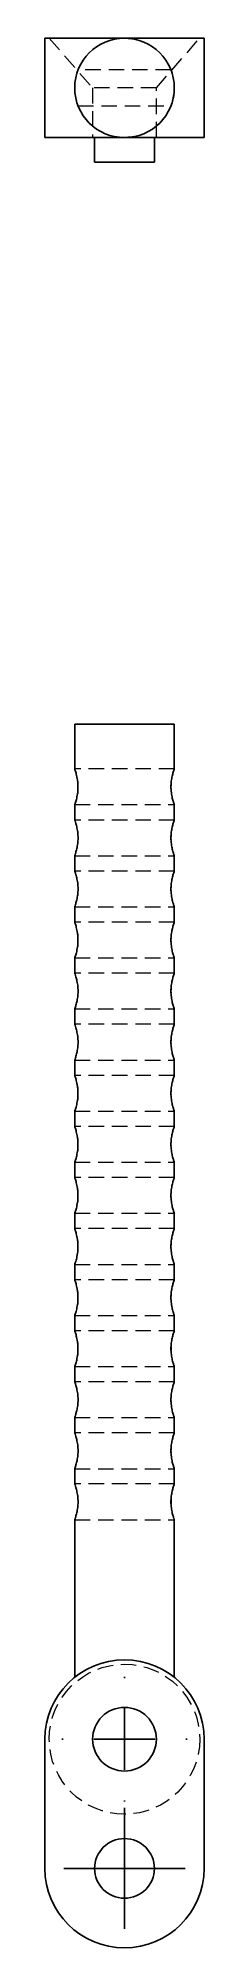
# Model space of a CAD drawing. Header units: millimetres. Extents: x 77 to 228, y 7 to 163.
# Drawn here: x 76.5 to 89.5, y 7 to 163.1 of the extents above.
import ezdxf

# ---------------------------------------------------------------- set-up
doc = ezdxf.new("R2010")
doc.units = ezdxf.units.MM
doc.linetypes.add('HIDDEN', pattern=[1.905, 1.27, -0.635])
doc.layers.add('10', color=7, linetype='Continuous')

# ---------------------------------------------------------------- blocks, each defined once
blk = doc.blocks.new('SW_CENTERMARKSYMBOL_0')
at = {"layer": '10', "color": 0}
for p, q in [((0, 2.5), (0, 4.94)), ((0, 0), (0, 2.5)), ((-2.5, 0), (-4.94, 0)), ((0, 0), (-2.5, 0)), ((0, 0), (0, -2.5)), ((0, 0), (2.5, 0)), ((2.5, 0), (4.94, 0)), ((0, -2.5), (0, -4.94))]:
    blk.add_line(p, q, dxfattribs=at)
blk = doc.blocks.new('SW_CENTERMARKSYMBOL_1')
at = {"layer": '10', "color": 0}
for p, q in [((0, 5), (0, 5.1)), ((0, 0), (0, 2.5)), ((-5, 0), (-5.1, 0)), ((0, 0), (-2.5, 0)), ((0, 0), (0, -2.5)), ((0, 0), (2.5, 0)), ((5, 0), (5.1, 0)), ((0, -5), (0, -5.1))]:
    blk.add_line(p, q, dxfattribs=at)

msp = doc.modelspace()

# ---------------------------------------------------------------- linework, layer by layer
at = {"color": 7, "linetype": 'Continuous', "lineweight": 25}
for p, q in [((76.51, 163.07), (76.51, 154.96)), ((89.49, 163.07), (89.49, 154.96)), ((80.56, 154.96), (80.56, 152.93)), ((85.44, 152.93), (85.44, 154.96)), ((85.44, 152.93), (80.56, 152.93)), ((78.94, 107), (78.94, 103.35)), ((78.94, 107), (87.06, 107)), ((87.06, 103.35), (87.06, 107)), ((78.94, 100.43), (78.94, 99.17)), ((87.06, 99.17), (87.06, 100.44)), ((78.94, 96.25), (78.94, 95)), ((87.06, 95), (87.06, 96.27)), ((87.06, 90.82), (87.06, 92.09)), ((78.94, 92.08), (78.94, 90.82)), ((78.94, 87.9), (78.94, 86.65)), ((87.06, 86.65), (87.06, 87.92)), ((78.94, 83.73), (78.94, 82.48)), ((87.06, 82.48), (87.06, 83.74)), ((78.94, 79.55), (78.94, 78.3)), ((87.06, 78.3), (87.06, 79.57)), ((78.94, 75.38), (78.94, 74.13)), ((87.06, 74.13), (87.06, 75.39)), ((78.94, 71.2), (78.94, 69.95)), ((87.06, 69.95), (87.06, 71.22)), ((78.94, 67.03), (78.94, 65.78)), ((87.06, 65.78), (87.06, 67.05)), ((78.94, 62.86), (78.94, 61.6)), ((87.06, 61.6), (87.06, 62.87)), ((78.94, 58.68), (78.94, 57.43)), ((87.06, 57.43), (87.06, 58.7)), ((78.94, 54.51), (78.94, 53.25)), ((87.06, 53.25), (87.06, 54.52)), ((78.94, 50.33), (78.94, 49.08)), ((87.06, 49.08), (87.06, 50.35)), ((78.94, 46.16), (78.94, 44.91)), ((87.06, 44.91), (87.06, 46.17)), ((78.94, 41.98), (78.94, 29.11)), ((87.06, 29.12), (87.06, 42)), ((76.51, 24.05), (76.51, 13.49)), ((89.49, 13.49), (89.49, 24.05))]:
    msp.add_line(p, q, dxfattribs=at)
at = {"color": 7, "linetype": 'HIDDEN', "lineweight": 18}
for p, q in [((76.87, 163.07), (80.4, 159.01)), ((83, 163.07), (83.59, 163.03)), ((85.6, 159.01), (89.13, 163.07)), ((86.79, 160.48), (79.21, 160.48)), ((85.6, 159.01), (80.4, 159.01)), ((80.4, 159.01), (80.4, 154.96)), ((85.6, 154.96), (85.6, 159.01)), ((79.21, 157.55), (86.79, 157.55)), ((87.06, 103.35), (78.94, 103.35)), ((78.94, 100.43), (87.06, 100.43)), ((87.06, 99.17), (78.94, 99.17)), ((78.94, 96.25), (87.06, 96.25)), ((87.06, 95), (78.94, 95)), ((78.94, 92.08), (87.06, 92.08)), ((87.06, 90.82), (78.94, 90.82)), ((78.94, 87.9), (87.06, 87.9)), ((87.06, 86.65), (78.94, 86.65)), ((78.94, 83.73), (87.06, 83.73)), ((87.06, 82.48), (78.94, 82.48)), ((78.94, 79.55), (87.06, 79.55)), ((87.06, 78.3), (78.94, 78.3)), ((78.94, 75.38), (87.06, 75.38)), ((87.06, 74.13), (78.94, 74.13)), ((78.94, 71.2), (87.06, 71.2)), ((87.06, 69.95), (78.94, 69.95)), ((78.94, 67.03), (87.06, 67.03)), ((87.06, 65.78), (78.94, 65.78)), ((78.94, 62.86), (87.06, 62.86)), ((87.06, 61.6), (78.94, 61.6)), ((78.94, 58.68), (87.06, 58.68)), ((87.06, 57.43), (78.94, 57.43)), ((86.79, 56.13), (86.79, 55.97)), ((86.79, 55.97), (86.79, 55.84)), ((78.94, 54.51), (87.06, 54.51)), ((87.06, 53.25), (78.94, 53.25)), ((78.94, 50.33), (87.06, 50.33)), ((87.06, 49.08), (78.94, 49.08)), ((78.94, 46.16), (87.06, 46.16)), ((87.06, 44.91), (78.94, 44.91)), ((86.79, 43.6), (86.79, 43.44)), ((86.79, 43.44), (86.79, 43.32)), ((78.94, 41.98), (87.06, 41.98))]:
    msp.add_line(p, q, dxfattribs=at)
at = {"color": 7, "linetype": 'Continuous', "lineweight": 25, "flags": 128}
for points in [[(83, 163.07), (82.22, 163.07), (81.45, 163.07), (80.7, 163.07), (79.98, 163.07), (79.31, 163.07), (78.69, 163.07), (78.14, 163.07), (77.66, 163.07), (77.25, 163.07), (76.93, 163.07), (76.7, 163.07), (76.55, 163.07), (76.51, 163.07)], [(89.49, 163.07), (89.45, 163.07), (89.3, 163.07), (89.07, 163.07), (88.75, 163.07), (88.34, 163.07), (87.86, 163.07), (87.31, 163.07), (86.69, 163.07), (86.02, 163.07), (85.3, 163.07), (84.55, 163.07), (83.78, 163.07), (83, 163.07)], [(83, 154.96), (82.22, 154.96), (81.45, 154.96), (80.7, 154.96), (79.98, 154.96), (79.31, 154.96), (78.69, 154.96), (78.14, 154.96), (77.66, 154.96), (77.25, 154.96), (76.93, 154.96), (76.7, 154.96), (76.55, 154.96), (76.51, 154.96)], [(89.49, 154.96), (89.45, 154.96), (89.3, 154.96), (89.07, 154.96), (88.75, 154.96), (88.34, 154.96), (87.86, 154.96), (87.31, 154.96), (86.69, 154.96), (86.02, 154.96), (85.3, 154.96), (84.55, 154.96), (83.78, 154.96), (83, 154.96)]]:
    msp.add_lwpolyline(points, dxfattribs=at)
at = {"color": 7, "linetype": 'Continuous', "lineweight": 25}
for centre, radius in [((83, 159.01), 4.06), ((83, 24.05), 2.6), ((83, 13.49), 2.44)]:
    msp.add_circle(centre, radius, dxfattribs=at)
at = {"color": 7, "linetype": 'HIDDEN', "lineweight": 18}
msp.add_circle((83, 24.05), 6.13, dxfattribs=at)
at = {"color": 7, "linetype": 'Continuous', "lineweight": 25}
for centre, start, end in [((83, 24.05), 90, 180), ((83, 24.05), 0, 90), ((83, 13.49), 180, 0)]:
    msp.add_arc(centre, 6.49, start, end, dxfattribs=at)
at = {"color": 7, "linetype": 'HIDDEN', "lineweight": 18}
for points, knots in [([(87.05, 159.05), (87.05, 158.9), (87.05, 158.55), (86.98, 158.15), (86.9, 157.91), (86.88, 157.85)], [0, 0, 0, 0, 0.375073, 0.837158, 1, 1, 1, 1]), ([(83.41, 154.99), (83.35, 154.98), (83.21, 154.96), (83.07, 154.96), (83, 154.96)], [0, 0, 0, 0, 0.472877, 1, 1, 1, 1]), ([(86.79, 102.04), (86.79, 101.99), (86.78, 101.9), (86.79, 101.8), (86.79, 101.76)], [0, 0, 0, 0, 0.555494, 1, 1, 1, 1]), ([(86.79, 97.87), (86.79, 97.82), (86.78, 97.72), (86.79, 97.63), (86.79, 97.59)], [0, 0, 0, 0, 0.555494, 1, 1, 1, 1]), ([(86.79, 93.7), (86.79, 93.64), (86.78, 93.55), (86.79, 93.45), (86.79, 93.41)], [0, 0, 0, 0, 0.555494, 1, 1, 1, 1]), ([(86.79, 89.52), (86.79, 89.47), (86.78, 89.37), (86.79, 89.28), (86.79, 89.24)], [0, 0, 0, 0, 0.555494, 1, 1, 1, 1]), ([(86.79, 85.35), (86.79, 85.29), (86.78, 85.2), (86.79, 85.11), (86.79, 85.06)], [0, 0, 0, 0, 0.555494, 1, 1, 1, 1]), ([(86.79, 81.17), (86.79, 81.12), (86.78, 81.02), (86.79, 80.93), (86.79, 80.89)], [0, 0, 0, 0, 0.555494, 1, 1, 1, 1]), ([(86.79, 77), (86.79, 76.95), (86.78, 76.85), (86.79, 76.76), (86.79, 76.71)], [0, 0, 0, 0, 0.555494, 1, 1, 1, 1]), ([(86.79, 72.82), (86.79, 72.77), (86.78, 72.68), (86.79, 72.58), (86.79, 72.54)], [0, 0, 0, 0, 0.555494, 1, 1, 1, 1]), ([(86.79, 68.65), (86.79, 68.6), (86.78, 68.5), (86.79, 68.41), (86.79, 68.37)], [0, 0, 0, 0, 0.555494, 1, 1, 1, 1]), ([(86.79, 64.47), (86.79, 64.42), (86.78, 64.33), (86.79, 64.23), (86.79, 64.19)], [0, 0, 0, 0, 0.555494, 1, 1, 1, 1]), ([(86.79, 60.3), (86.79, 60.25), (86.78, 60.15), (86.79, 60.06), (86.79, 60.02)], [0, 0, 0, 0, 0.555494, 1, 1, 1, 1]), ([(87.06, 57.43), (87.05, 57.41), (87.04, 57.38), (86.99, 57.23), (86.95, 57.1), (86.95, 57.09)], [0, 0, 0, 0, 0.466934, 0.933231, 1, 1, 1, 1]), ([(86.79, 51.95), (86.79, 51.9), (86.78, 51.8), (86.79, 51.71), (86.79, 51.67)], [0, 0, 0, 0, 0.555494, 1, 1, 1, 1]), ([(86.79, 47.78), (86.79, 47.72), (86.78, 47.63), (86.79, 47.54), (86.79, 47.49)], [0, 0, 0, 0, 0.555494, 1, 1, 1, 1]), ([(87.06, 44.91), (87.05, 44.89), (87.04, 44.85), (86.99, 44.71), (86.95, 44.58), (86.95, 44.56)], [0, 0, 0, 0, 0.466934, 0.933231, 1, 1, 1, 1])]:
    msp.add_open_spline(points, degree=3, knots=knots, dxfattribs=at)
at = {"color": 7, "linetype": 'Continuous', "lineweight": 25}
for points, knots in [([(78.94, 103.35), (78.94, 103.35), (78.95, 103.34), (78.96, 103.3), (78.97, 103.27), (79.01, 103.16), (79.04, 103.05), (79.11, 102.79), (79.15, 102.62), (79.18, 102.36), (79.2, 102.27), (79.21, 102.08), (79.21, 101.98), (79.21, 101.79), (79.21, 101.69), (79.2, 101.51), (79.19, 101.41), (79.15, 101.15), (79.11, 100.99), (79.06, 100.79), (79.04, 100.73), (79.01, 100.62), (78.99, 100.57), (78.96, 100.46), (78.94, 100.43), (78.94, 100.43)], [0, 0, 0, 0, 0.0625, 0.0625, 0.125, 0.125, 0.25, 0.25, 0.375, 0.375, 0.4375, 0.4375, 0.5, 0.5, 0.5625, 0.5625, 0.625, 0.625, 0.75, 0.75, 0.8125, 0.8125, 0.875, 0.875, 1, 1, 1, 1]), ([(87.05, 100.44), (87.05, 100.44), (87.06, 100.41), (87.02, 100.53), (86.94, 100.77), (86.85, 101.16), (86.78, 101.63), (86.78, 102.12), (86.84, 102.57), (86.93, 102.96), (87.02, 103.24), (87.05, 103.33), (87.06, 103.35), (87.06, 103.34), (87.05, 103.34)], [0, 0, 0, 0, 0.026757, 0.125794, 0.226275, 0.332215, 0.440098, 0.54239, 0.640404, 0.741936, 0.849285, 0.956044, 0.983856, 1, 1, 1, 1]), ([(78.94, 99.17), (78.95, 99.16), (78.96, 99.13), (79.04, 98.89), (79.13, 98.54), (79.21, 98.08), (79.22, 97.59), (79.18, 97.13), (79.09, 96.72), (79, 96.41), (78.95, 96.28), (78.94, 96.24), (78.95, 96.27), (78.95, 96.28)], [0, 0, 0, 0, 0.098901, 0.197668, 0.299985, 0.405772, 0.507448, 0.60363, 0.701588, 0.805566, 0.910855, 0.962177, 1, 1, 1, 1]), ([(87.05, 96.27), (87.05, 96.26), (87.06, 96.24), (87.02, 96.35), (86.94, 96.6), (86.85, 96.98), (86.78, 97.45), (86.78, 97.95), (86.84, 98.4), (86.93, 98.78), (87.02, 99.07), (87.05, 99.16), (87.06, 99.18), (87.06, 99.17), (87.05, 99.16)], [0, 0, 0, 0, 0.026757, 0.125794, 0.226275, 0.332215, 0.440098, 0.54239, 0.640404, 0.741936, 0.849285, 0.956044, 0.983856, 1, 1, 1, 1]), ([(78.94, 95), (78.95, 94.98), (78.96, 94.95), (79.04, 94.72), (79.13, 94.37), (79.21, 93.91), (79.22, 93.42), (79.18, 92.95), (79.09, 92.55), (79, 92.24), (78.95, 92.1), (78.94, 92.06), (78.95, 92.09), (78.95, 92.11)], [0, 0, 0, 0, 0.098901, 0.197668, 0.299985, 0.405772, 0.507448, 0.60363, 0.701588, 0.805566, 0.910855, 0.962177, 1, 1, 1, 1]), ([(87.05, 92.09), (87.05, 92.09), (87.06, 92.07), (87.02, 92.18), (86.94, 92.43), (86.85, 92.81), (86.78, 93.28), (86.78, 93.77), (86.84, 94.22), (86.93, 94.61), (87.02, 94.89), (87.05, 94.98), (87.06, 95), (87.06, 94.99), (87.05, 94.99)], [0, 0, 0, 0, 0.026757, 0.125794, 0.226275, 0.332215, 0.440098, 0.54239, 0.640404, 0.741936, 0.849285, 0.956044, 0.983856, 1, 1, 1, 1]), ([(78.94, 90.82), (78.94, 90.82), (78.95, 90.81), (78.96, 90.78), (78.97, 90.75), (79.01, 90.64), (79.04, 90.53), (79.11, 90.26), (79.15, 90.1), (79.18, 89.84), (79.2, 89.75), (79.21, 89.56), (79.21, 89.46), (79.21, 89.27), (79.21, 89.17), (79.2, 88.98), (79.19, 88.89), (79.15, 88.62), (79.11, 88.46), (79.06, 88.26), (79.04, 88.2), (79.01, 88.1), (78.99, 88.05), (78.96, 87.94), (78.94, 87.9), (78.94, 87.9)], [0, 0, 0, 0, 0.0625, 0.0625, 0.125, 0.125, 0.25, 0.25, 0.375, 0.375, 0.4375, 0.4375, 0.5, 0.5, 0.5625, 0.5625, 0.625, 0.625, 0.75, 0.75, 0.8125, 0.8125, 0.875, 0.875, 1, 1, 1, 1]), ([(87.05, 87.92), (87.05, 87.91), (87.06, 87.89), (87.02, 88.01), (86.94, 88.25), (86.85, 88.64), (86.78, 89.11), (86.78, 89.6), (86.84, 90.05), (86.93, 90.43), (87.02, 90.72), (87.05, 90.81), (87.06, 90.83), (87.06, 90.82), (87.05, 90.81)], [0, 0, 0, 0, 0.026757, 0.125794, 0.226275, 0.332215, 0.440098, 0.54239, 0.640404, 0.741936, 0.849285, 0.956044, 0.983856, 1, 1, 1, 1]), ([(78.94, 86.65), (78.95, 86.63), (78.96, 86.6), (79.04, 86.37), (79.13, 86.02), (79.21, 85.56), (79.22, 85.07), (79.18, 84.6), (79.09, 84.2), (79, 83.89), (78.95, 83.75), (78.94, 83.71), (78.95, 83.74), (78.95, 83.76)], [0, 0, 0, 0, 0.098901, 0.197668, 0.299985, 0.405772, 0.507448, 0.60363, 0.701588, 0.805566, 0.910855, 0.962177, 1, 1, 1, 1]), ([(87.05, 83.74), (87.05, 83.74), (87.06, 83.72), (87.02, 83.83), (86.94, 84.08), (86.85, 84.46), (86.78, 84.93), (86.78, 85.42), (86.84, 85.88), (86.93, 86.26), (87.02, 86.54), (87.05, 86.63), (87.06, 86.66), (87.06, 86.64), (87.05, 86.64)], [0, 0, 0, 0, 0.026757, 0.125794, 0.226275, 0.332215, 0.440098, 0.54239, 0.640404, 0.741936, 0.849285, 0.956044, 0.983856, 1, 1, 1, 1]), ([(78.94, 82.48), (78.95, 82.46), (78.96, 82.43), (79.04, 82.2), (79.13, 81.84), (79.21, 81.39), (79.22, 80.89), (79.18, 80.43), (79.09, 80.03), (79, 79.71), (78.95, 79.58), (78.94, 79.54), (78.95, 79.57), (78.95, 79.58)], [0, 0, 0, 0, 0.098901, 0.197668, 0.299985, 0.405772, 0.507448, 0.60363, 0.701588, 0.805566, 0.910855, 0.962177, 1, 1, 1, 1]), ([(87.05, 79.57), (87.05, 79.56), (87.06, 79.54), (87.02, 79.66), (86.94, 79.9), (86.85, 80.29), (86.78, 80.76), (86.78, 81.25), (86.84, 81.7), (86.93, 82.08), (87.02, 82.37), (87.05, 82.46), (87.06, 82.48), (87.06, 82.47), (87.05, 82.46)], [0, 0, 0, 0, 0.026757, 0.125794, 0.226275, 0.332215, 0.440098, 0.54239, 0.640404, 0.741936, 0.849285, 0.956044, 0.983856, 1, 1, 1, 1]), ([(78.94, 78.3), (78.94, 78.3), (78.95, 78.29), (78.96, 78.25), (78.97, 78.23), (79.01, 78.11), (79.04, 78.01), (79.11, 77.74), (79.15, 77.58), (79.18, 77.31), (79.2, 77.22), (79.21, 77.03), (79.21, 76.94), (79.21, 76.75), (79.21, 76.65), (79.2, 76.46), (79.19, 76.37), (79.15, 76.1), (79.11, 75.94), (79.06, 75.74), (79.04, 75.68), (79.01, 75.57), (78.99, 75.53), (78.96, 75.42), (78.94, 75.38), (78.94, 75.38)], [0, 0, 0, 0, 0.0625, 0.0625, 0.125, 0.125, 0.25, 0.25, 0.375, 0.375, 0.4375, 0.4375, 0.5, 0.5, 0.5625, 0.5625, 0.625, 0.625, 0.75, 0.75, 0.8125, 0.8125, 0.875, 0.875, 1, 1, 1, 1]), ([(87.05, 75.39), (87.05, 75.39), (87.06, 75.37), (87.02, 75.48), (86.94, 75.73), (86.85, 76.11), (86.78, 76.58), (86.78, 77.07), (86.84, 77.53), (86.93, 77.91), (87.02, 78.19), (87.05, 78.28), (87.06, 78.31), (87.06, 78.29), (87.05, 78.29)], [0, 0, 0, 0, 0.026757, 0.125794, 0.226275, 0.332215, 0.440098, 0.54239, 0.640404, 0.741936, 0.849285, 0.956044, 0.983856, 1, 1, 1, 1]), ([(78.94, 74.13), (78.94, 74.13), (78.95, 74.12), (78.96, 74.08), (78.97, 74.05), (79.01, 73.94), (79.04, 73.83), (79.11, 73.56), (79.15, 73.4), (79.18, 73.14), (79.2, 73.05), (79.21, 72.86), (79.21, 72.76), (79.21, 72.57), (79.21, 72.47), (79.2, 72.29), (79.19, 72.19), (79.15, 71.93), (79.11, 71.77), (79.06, 71.57), (79.04, 71.51), (79.01, 71.4), (78.99, 71.35), (78.96, 71.24), (78.94, 71.2), (78.94, 71.2)], [0, 0, 0, 0, 0.0625, 0.0625, 0.125, 0.125, 0.25, 0.25, 0.375, 0.375, 0.4375, 0.4375, 0.5, 0.5, 0.5625, 0.5625, 0.625, 0.625, 0.75, 0.75, 0.8125, 0.8125, 0.875, 0.875, 1, 1, 1, 1]), ([(87.05, 71.22), (87.05, 71.22), (87.06, 71.19), (87.02, 71.31), (86.94, 71.55), (86.85, 71.94), (86.78, 72.41), (86.78, 72.9), (86.84, 73.35), (86.93, 73.74), (87.02, 74.02), (87.05, 74.11), (87.06, 74.13), (87.06, 74.12), (87.05, 74.11)], [0, 0, 0, 0, 0.026757, 0.125794, 0.226275, 0.332215, 0.440098, 0.54239, 0.640404, 0.741936, 0.849285, 0.956044, 0.983856, 1, 1, 1, 1]), ([(78.94, 69.95), (78.94, 69.95), (78.95, 69.94), (78.96, 69.9), (78.97, 69.88), (79.01, 69.77), (79.04, 69.66), (79.11, 69.39), (79.15, 69.23), (79.18, 68.97), (79.2, 68.87), (79.21, 68.68), (79.21, 68.59), (79.21, 68.4), (79.21, 68.3), (79.2, 68.11), (79.19, 68.02), (79.15, 67.75), (79.11, 67.59), (79.06, 67.39), (79.04, 67.33), (79.01, 67.23), (78.99, 67.18), (78.96, 67.07), (78.94, 67.03), (78.94, 67.03)], [0, 0, 0, 0, 0.0625, 0.0625, 0.125, 0.125, 0.25, 0.25, 0.375, 0.375, 0.4375, 0.4375, 0.5, 0.5, 0.5625, 0.5625, 0.625, 0.625, 0.75, 0.75, 0.8125, 0.8125, 0.875, 0.875, 1, 1, 1, 1]), ([(87.05, 67.05), (87.05, 67.04), (87.06, 67.02), (87.02, 67.13), (86.94, 67.38), (86.85, 67.76), (86.78, 68.23), (86.78, 68.73), (86.84, 69.18), (86.93, 69.56), (87.02, 69.85), (87.05, 69.94), (87.06, 69.96), (87.06, 69.94), (87.05, 69.94)], [0, 0, 0, 0, 0.026757, 0.125794, 0.226275, 0.332215, 0.440098, 0.54239, 0.640404, 0.741936, 0.849285, 0.956044, 0.983856, 1, 1, 1, 1]), ([(78.94, 65.78), (78.94, 65.78), (78.95, 65.77), (78.96, 65.73), (78.97, 65.7), (79.01, 65.59), (79.04, 65.48), (79.11, 65.22), (79.15, 65.05), (79.18, 64.79), (79.2, 64.7), (79.21, 64.51), (79.21, 64.41), (79.21, 64.22), (79.21, 64.12), (79.2, 63.94), (79.19, 63.85), (79.15, 63.58), (79.11, 63.42), (79.06, 63.22), (79.04, 63.16), (79.01, 63.05), (78.99, 63.01), (78.96, 62.9), (78.94, 62.86), (78.94, 62.86)], [0, 0, 0, 0, 0.0625, 0.0625, 0.125, 0.125, 0.25, 0.25, 0.375, 0.375, 0.4375, 0.4375, 0.5, 0.5, 0.5625, 0.5625, 0.625, 0.625, 0.75, 0.75, 0.8125, 0.8125, 0.875, 0.875, 1, 1, 1, 1]), ([(87.05, 62.87), (87.05, 62.87), (87.06, 62.84), (87.02, 62.96), (86.94, 63.21), (86.85, 63.59), (86.78, 64.06), (86.78, 64.55), (86.84, 65), (86.93, 65.39), (87.02, 65.67), (87.05, 65.76), (87.06, 65.78), (87.06, 65.77), (87.05, 65.77)], [0, 0, 0, 0, 0.026757, 0.125794, 0.226275, 0.332215, 0.440098, 0.54239, 0.640404, 0.741936, 0.849285, 0.956044, 0.983856, 1, 1, 1, 1]), ([(78.94, 61.6), (78.94, 61.6), (78.95, 61.59), (78.96, 61.56), (78.97, 61.53), (79.01, 61.42), (79.04, 61.31), (79.11, 61.04), (79.15, 60.88), (79.18, 60.62), (79.2, 60.52), (79.21, 60.34), (79.21, 60.24), (79.21, 60.05), (79.21, 59.95), (79.2, 59.76), (79.19, 59.67), (79.15, 59.4), (79.11, 59.24), (79.06, 59.04), (79.04, 58.98), (79.01, 58.88), (78.99, 58.83), (78.96, 58.72), (78.94, 58.68), (78.94, 58.68)], [0, 0, 0, 0, 0.0625, 0.0625, 0.125, 0.125, 0.25, 0.25, 0.375, 0.375, 0.4375, 0.4375, 0.5, 0.5, 0.5625, 0.5625, 0.625, 0.625, 0.75, 0.75, 0.8125, 0.8125, 0.875, 0.875, 1, 1, 1, 1]), ([(87.05, 58.7), (87.05, 58.69), (87.06, 58.67), (87.02, 58.78), (86.94, 59.03), (86.85, 59.41), (86.78, 59.89), (86.78, 60.38), (86.84, 60.83), (86.93, 61.21), (87.02, 61.5), (87.05, 61.59), (87.06, 61.61), (87.06, 61.6), (87.05, 61.59)], [0, 0, 0, 0, 0.026757, 0.125794, 0.226275, 0.332215, 0.440098, 0.54239, 0.640404, 0.741936, 0.849285, 0.956044, 0.983856, 1, 1, 1, 1]), ([(78.94, 57.43), (78.94, 57.43), (78.95, 57.42), (78.96, 57.38), (78.97, 57.35), (79.01, 57.24), (79.04, 57.13), (79.11, 56.87), (79.15, 56.71), (79.18, 56.44), (79.2, 56.35), (79.21, 56.16), (79.21, 56.07), (79.21, 55.87), (79.21, 55.78), (79.2, 55.59), (79.19, 55.5), (79.15, 55.23), (79.11, 55.07), (79.06, 54.87), (79.04, 54.81), (79.01, 54.7), (78.99, 54.66), (78.96, 54.55), (78.94, 54.51), (78.94, 54.51)], [0, 0, 0, 0, 0.0625, 0.0625, 0.125, 0.125, 0.25, 0.25, 0.375, 0.375, 0.4375, 0.4375, 0.5, 0.5, 0.5625, 0.5625, 0.625, 0.625, 0.75, 0.75, 0.8125, 0.8125, 0.875, 0.875, 1, 1, 1, 1]), ([(87.05, 54.52), (87.05, 54.52), (87.06, 54.5), (87.02, 54.61), (86.94, 54.86), (86.85, 55.24), (86.78, 55.71), (86.78, 56.2), (86.84, 56.65), (86.93, 57.04), (87.02, 57.32), (87.06, 57.42), (87.06, 57.43), (87.06, 57.43)], [0, 0, 0, 0, 0.027196, 0.127859, 0.229988, 0.337667, 0.447319, 0.551291, 0.650912, 0.75411, 0.863222, 0.971732, 1, 1, 1, 1]), ([(78.94, 53.25), (78.95, 53.24), (78.96, 53.21), (79.04, 52.97), (79.13, 52.62), (79.21, 52.17), (79.22, 51.67), (79.18, 51.21), (79.09, 50.81), (79, 50.49), (78.95, 50.36), (78.94, 50.32), (78.95, 50.35), (78.95, 50.36)], [0, 0, 0, 0, 0.098901, 0.197668, 0.299985, 0.405772, 0.507448, 0.60363, 0.701588, 0.805566, 0.910855, 0.962177, 1, 1, 1, 1]), ([(87.05, 50.35), (87.05, 50.34), (87.06, 50.32), (87.02, 50.44), (86.94, 50.68), (86.85, 51.07), (86.78, 51.54), (86.78, 52.03), (86.84, 52.48), (86.93, 52.86), (87.02, 53.15), (87.05, 53.24), (87.06, 53.26), (87.06, 53.25), (87.05, 53.24)], [0, 0, 0, 0, 0.026757, 0.125794, 0.226275, 0.332215, 0.440098, 0.54239, 0.640404, 0.741936, 0.849285, 0.956044, 0.983856, 1, 1, 1, 1]), ([(78.94, 49.08), (78.95, 49.07), (78.96, 49.03), (79.04, 48.8), (79.13, 48.45), (79.21, 47.99), (79.22, 47.5), (79.18, 47.03), (79.09, 46.63), (79, 46.32), (78.95, 46.18), (78.94, 46.15), (78.95, 46.17), (78.95, 46.19)], [0, 0, 0, 0, 0.098901, 0.197668, 0.299985, 0.405772, 0.507448, 0.60363, 0.701588, 0.805566, 0.910855, 0.962177, 1, 1, 1, 1]), ([(87.05, 46.17), (87.05, 46.17), (87.06, 46.15), (87.02, 46.26), (86.94, 46.51), (86.85, 46.89), (86.78, 47.36), (86.78, 47.85), (86.84, 48.31), (86.93, 48.69), (87.02, 48.97), (87.05, 49.06), (87.06, 49.09), (87.06, 49.07), (87.05, 49.07)], [0, 0, 0, 0, 0.026757, 0.125794, 0.226275, 0.332215, 0.440098, 0.54239, 0.640404, 0.741936, 0.849285, 0.956044, 0.983856, 1, 1, 1, 1]), ([(78.94, 44.91), (78.95, 44.89), (78.96, 44.86), (79.04, 44.63), (79.13, 44.27), (79.21, 43.82), (79.22, 43.32), (79.18, 42.86), (79.09, 42.46), (79, 42.14), (78.95, 42.01), (78.94, 41.97), (78.95, 42), (78.95, 42.01)], [0, 0, 0, 0, 0.098901, 0.197668, 0.299985, 0.405772, 0.507448, 0.60363, 0.701588, 0.805566, 0.910855, 0.962177, 1, 1, 1, 1]), ([(87.05, 42), (87.05, 41.99), (87.06, 41.97), (87.02, 42.09), (86.94, 42.33), (86.85, 42.72), (86.78, 43.19), (86.78, 43.68), (86.84, 44.13), (86.93, 44.52), (87.02, 44.8), (87.06, 44.9), (87.06, 44.9), (87.06, 44.91)], [0, 0, 0, 0, 0.027196, 0.127859, 0.229988, 0.337667, 0.447319, 0.551291, 0.650912, 0.75411, 0.863222, 0.971732, 1, 1, 1, 1])]:
    msp.add_open_spline(points, degree=3, knots=knots, dxfattribs=at)

# ---------------------------------------------------------------- block references
at = {"layer": '10'}
for name, p in [('SW_CENTERMARKSYMBOL_1', (83, 24.05)), ('SW_CENTERMARKSYMBOL_0', (83, 13.49))]:
    msp.add_blockref(name, p, dxfattribs=at)

doc.saveas('drawing.dxf')
